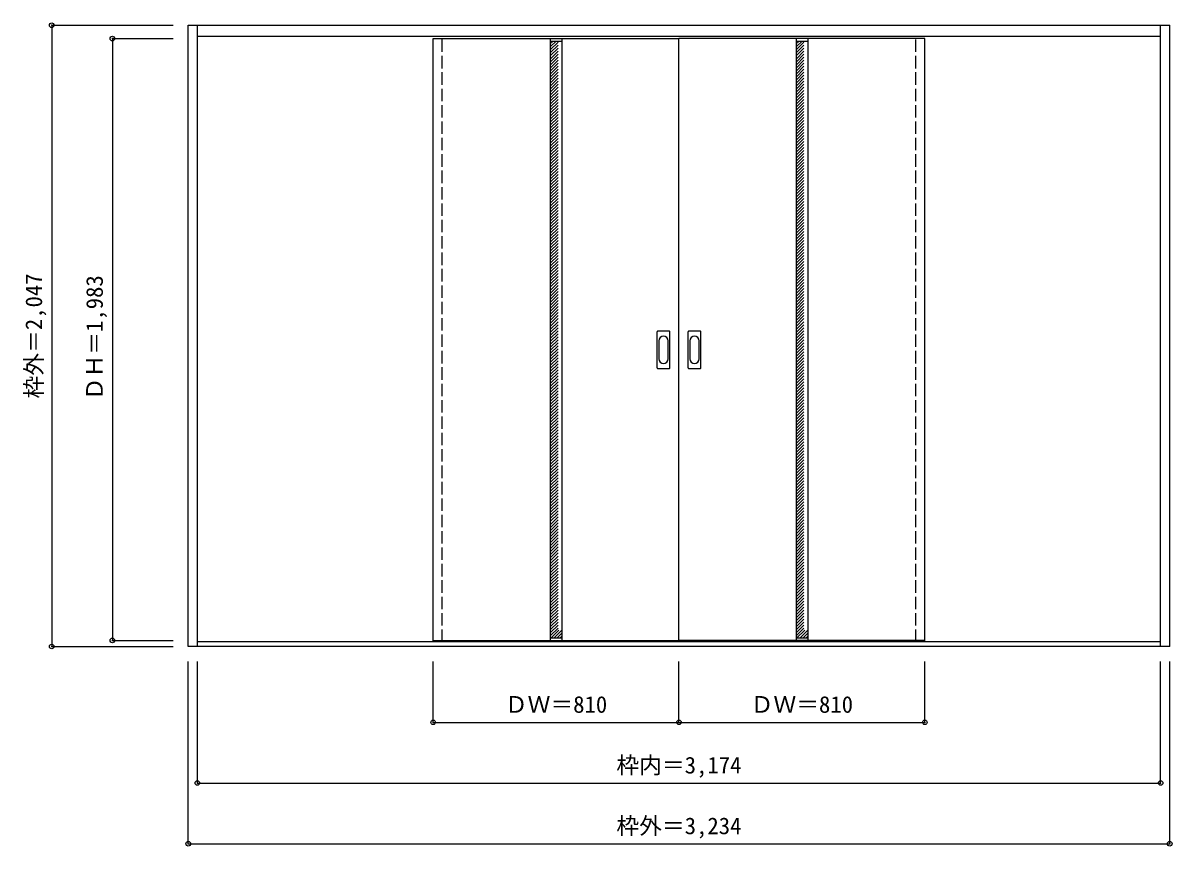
# Model space of a CAD drawing. Units: millimetres, scale not verified. Extents: x -2115 to 1671, y -1607 to 1105.
import ezdxf
from ezdxf.enums import TextEntityAlignment as Align

# ---------------------------------------------------------------- set-up
doc = ezdxf.new("R2010")
doc.units = ezdxf.units.MM
doc.header["$LTSCALE"] = 30
doc.header["$PDMODE"] = 32
doc.header["$PDSIZE"] = 15
doc.linetypes.add('DASHED1', pattern=[1.8, 1.2, -0.6])
doc.layers.add('0-0', color=4, linetype='DASHED1')
doc.layers.add('0-1_寸法', color=7, linetype='Continuous')
doc.styles.add('ＭＳ ゴシック', font='')
doc.styles.get('ＭＳ ゴシック').set_extended_font_data('MS Gothic')

msp = doc.modelspace()

# ---------------------------------------------------------------- linework, layer by layer
at = {"layer": '0-0', "color": 3, "linetype": 'Continuous'}
for p, q in [((-1570.02, 1097.18), (1663.98, 1097.18)), ((-1570.02, -949.82), (-1570.02, 1097.18)), ((-1540.02, -949.82), (-1540.02, 1097.18)), ((-1540.02, 1061.18), (1633.98, 1061.18)), ((1633.98, -949.82), (1633.98, 1097.18)), ((1663.98, -949.82), (1663.98, 1097.18)), ((-763.02, -929.82), (-763.02, 1053.18)), ((-763.02, 1053.18), (46.98, 1053.18)), ((-377.02, 1053.18), (-377.02, -929.82)), ((-339.02, 1053.18), (-339.02, -929.82)), ((46.98, -929.82), (46.98, 1053.18)), ((856.98, 1053.18), (46.98, 1053.18)), ((432.98, 1053.18), (432.98, -929.82)), ((470.98, 1053.18), (470.98, -929.82)), ((856.98, -929.82), (856.98, 1053.18)), ((-25.02, -31.82), (-25.02, 87.18)), ((15.48, 88.68), (-23.52, 88.68)), ((16.98, -31.82), (16.98, 87.18)), ((76.98, -31.82), (76.98, 87.18)), ((117.48, 88.68), (78.48, 88.68)), ((118.98, -31.82), (118.98, 87.18)), ((-23.52, -33.32), (15.48, -33.32)), ((78.48, -33.32), (117.48, -33.32)), ((1633.98, -934.82), (-1540.02, -934.82)), ((-763.02, -929.82), (46.98, -929.82)), ((856.98, -929.82), (46.98, -929.82)), ((1663.98, -949.82), (-1570.02, -949.82))]:
    msp.add_line(p, q, dxfattribs=at)
at = {"layer": '0-0'}
for p, q in [((-763.02, -934.82), (-763.02, 1061.18)), ((-733.02, -934.82), (-733.02, 1061.18)), ((826.98, -934.82), (826.98, 1061.18)), ((856.98, -934.82), (856.98, 1061.18)), ((-733.02, -929.82), (-733.02, 1053.18)), ((-377.02, 1035.48), (-367.32, 1045.18)), ((-377.02, 1015.68), (-347.52, 1045.18)), ((-377.02, 1025.58), (-357.42, 1045.18)), ((-377.02, 1005.78), (-339.02, 1043.78)), ((-377.02, 995.88), (-339.02, 1033.88)), ((-377.02, 985.98), (-339.02, 1023.98)), ((432.98, 1035.48), (442.68, 1045.18)), ((432.98, 1015.68), (462.48, 1045.18)), ((432.98, 1025.58), (452.58, 1045.18)), ((432.98, 1005.78), (470.98, 1043.78)), ((432.98, 995.88), (470.98, 1033.88)), ((432.98, 985.98), (470.98, 1023.98)), ((826.98, -929.82), (826.98, 1053.18)), ((-377.02, 976.08), (-339.02, 1014.08)), ((-377.02, 966.18), (-339.02, 1004.18)), ((-377.02, 956.28), (-339.02, 994.28)), ((432.98, 976.08), (470.98, 1014.08)), ((432.98, 966.18), (470.98, 1004.18)), ((432.98, 956.28), (470.98, 994.28)), ((-377.02, 946.38), (-339.02, 984.38)), ((-377.02, 936.48), (-339.02, 974.48)), ((-377.02, 926.58), (-339.02, 964.58)), ((-377.02, 916.68), (-339.02, 954.68)), ((432.98, 946.38), (470.98, 984.38)), ((432.98, 936.48), (470.98, 974.48)), ((432.98, 926.58), (470.98, 964.58)), ((432.98, 916.68), (470.98, 954.68)), ((-377.02, 906.78), (-339.02, 944.78)), ((-377.02, 896.88), (-339.02, 934.88)), ((-377.02, 886.98), (-339.02, 924.98)), ((-377.02, 877.08), (-339.02, 915.08)), ((432.98, 906.78), (470.98, 944.78)), ((432.98, 896.88), (470.98, 934.88)), ((432.98, 886.98), (470.98, 924.98)), ((432.98, 877.08), (470.98, 915.08)), ((-377.02, 867.18), (-339.02, 905.18)), ((-377.02, 857.28), (-339.02, 895.28)), ((-377.02, 847.39), (-339.02, 885.39)), ((-377.02, 837.49), (-339.02, 875.49)), ((432.98, 867.18), (470.98, 905.18)), ((432.98, 857.28), (470.98, 895.28)), ((432.98, 847.39), (470.98, 885.39)), ((432.98, 837.49), (470.98, 875.49)), ((-377.02, 827.59), (-339.02, 865.59)), ((-377.02, 817.69), (-339.02, 855.69)), ((-377.02, 807.79), (-339.02, 845.79)), ((-377.02, 797.89), (-339.02, 835.89)), ((432.98, 827.59), (470.98, 865.59)), ((432.98, 817.69), (470.98, 855.69)), ((432.98, 807.79), (470.98, 845.79)), ((432.98, 797.89), (470.98, 835.89)), ((-377.02, 787.99), (-339.02, 825.99)), ((-377.02, 778.09), (-339.02, 816.09)), ((-377.02, 768.19), (-339.02, 806.19)), ((-377.02, 758.29), (-339.02, 796.29)), ((432.98, 787.99), (470.98, 825.99)), ((432.98, 778.09), (470.98, 816.09)), ((432.98, 768.19), (470.98, 806.19)), ((432.98, 758.29), (470.98, 796.29)), ((-377.02, 748.39), (-339.02, 786.39)), ((-377.02, 738.49), (-339.02, 776.49)), ((-377.02, 728.59), (-339.02, 766.59)), ((432.98, 748.39), (470.98, 786.39)), ((432.98, 738.49), (470.98, 776.49)), ((432.98, 728.59), (470.98, 766.59)), ((-377.02, 718.69), (-339.02, 756.69)), ((-377.02, 708.79), (-339.02, 746.79)), ((-377.02, 698.89), (-339.02, 736.89)), ((-377.02, 688.99), (-339.02, 726.99)), ((432.98, 718.69), (470.98, 756.69)), ((432.98, 708.79), (470.98, 746.79)), ((432.98, 698.89), (470.98, 736.89)), ((432.98, 688.99), (470.98, 726.99)), ((-377.02, 679.09), (-339.02, 717.09)), ((-377.02, 669.19), (-339.02, 707.19)), ((-377.02, 659.29), (-339.02, 697.29)), ((-377.02, 649.4), (-339.02, 687.4)), ((432.98, 679.09), (470.98, 717.09)), ((432.98, 669.19), (470.98, 707.19)), ((432.98, 659.29), (470.98, 697.29)), ((432.98, 649.4), (470.98, 687.4)), ((-377.02, 639.5), (-339.02, 677.5)), ((-377.02, 629.6), (-339.02, 667.6)), ((-377.02, 619.7), (-339.02, 657.7)), ((-377.02, 609.8), (-339.02, 647.8)), ((432.98, 639.5), (470.98, 677.5)), ((432.98, 629.6), (470.98, 667.6)), ((432.98, 619.7), (470.98, 657.7)), ((432.98, 609.8), (470.98, 647.8)), ((-377.02, 599.9), (-339.02, 637.9)), ((-377.02, 590), (-339.02, 628)), ((-377.02, 580.1), (-339.02, 618.1)), ((-377.02, 570.2), (-339.02, 608.2)), ((432.98, 599.9), (470.98, 637.9)), ((432.98, 590), (470.98, 628)), ((432.98, 580.1), (470.98, 618.1)), ((432.98, 570.2), (470.98, 608.2)), ((-377.02, 560.3), (-339.02, 598.3)), ((-377.02, 550.4), (-339.02, 588.4)), ((-377.02, 540.5), (-339.02, 578.5)), ((-377.02, 530.6), (-339.02, 568.6)), ((432.98, 560.3), (470.98, 598.3)), ((432.98, 550.4), (470.98, 588.4)), ((432.98, 540.5), (470.98, 578.5)), ((432.98, 530.6), (470.98, 568.6)), ((-377.02, 520.7), (-339.02, 558.7)), ((-377.02, 510.8), (-339.02, 548.8)), ((-377.02, 500.9), (-339.02, 538.9)), ((432.98, 520.7), (470.98, 558.7)), ((432.98, 510.8), (470.98, 548.8)), ((432.98, 500.9), (470.98, 538.9)), ((-377.02, 491), (-339.02, 529)), ((-377.02, 481.1), (-339.02, 519.1)), ((-377.02, 471.2), (-339.02, 509.2)), ((-377.02, 461.31), (-339.02, 499.31)), ((432.98, 491), (470.98, 529)), ((432.98, 481.1), (470.98, 519.1)), ((432.98, 471.2), (470.98, 509.2)), ((432.98, 461.31), (470.98, 499.31)), ((-377.02, 451.41), (-339.02, 489.41)), ((-377.02, 441.51), (-339.02, 479.51)), ((-377.02, 431.61), (-339.02, 469.61)), ((-377.02, 421.71), (-339.02, 459.71)), ((432.98, 451.41), (470.98, 489.41)), ((432.98, 441.51), (470.98, 479.51)), ((432.98, 431.61), (470.98, 469.61)), ((432.98, 421.71), (470.98, 459.71)), ((-377.02, 411.81), (-339.02, 449.81)), ((-377.02, 401.91), (-339.02, 439.91)), ((-377.02, 392.01), (-339.02, 430.01)), ((-377.02, 382.11), (-339.02, 420.11)), ((432.98, 411.81), (470.98, 449.81)), ((432.98, 401.91), (470.98, 439.91)), ((432.98, 392.01), (470.98, 430.01)), ((432.98, 382.11), (470.98, 420.11)), ((-377.02, 372.21), (-339.02, 410.21)), ((-377.02, 362.31), (-339.02, 400.31)), ((-377.02, 352.41), (-339.02, 390.41)), ((-377.02, 342.51), (-339.02, 380.51)), ((432.98, 372.21), (470.98, 410.21)), ((432.98, 362.31), (470.98, 400.31)), ((432.98, 352.41), (470.98, 390.41)), ((432.98, 342.51), (470.98, 380.51)), ((-377.02, 332.61), (-339.02, 370.61)), ((-377.02, 322.71), (-339.02, 360.71)), ((-377.02, 312.81), (-339.02, 350.81)), ((-377.02, 302.91), (-339.02, 340.91)), ((432.98, 332.61), (470.98, 370.61)), ((432.98, 322.71), (470.98, 360.71)), ((432.98, 312.81), (470.98, 350.81)), ((432.98, 302.91), (470.98, 340.91)), ((-377.02, 293.01), (-339.02, 331.01)), ((-377.02, 283.11), (-339.02, 321.11)), ((-377.02, 273.21), (-339.02, 311.21)), ((432.98, 293.01), (470.98, 331.01)), ((432.98, 283.11), (470.98, 321.11)), ((432.98, 273.21), (470.98, 311.21)), ((-377.02, 263.32), (-339.02, 301.32)), ((-377.02, 253.42), (-339.02, 291.42)), ((-377.02, 243.52), (-339.02, 281.52)), ((-377.02, 233.62), (-339.02, 271.62)), ((432.98, 263.32), (470.98, 301.32)), ((432.98, 253.42), (470.98, 291.42)), ((432.98, 243.52), (470.98, 281.52)), ((432.98, 233.62), (470.98, 271.62)), ((-377.02, 223.72), (-339.02, 261.72)), ((-377.02, 213.82), (-339.02, 251.82)), ((-377.02, 203.92), (-339.02, 241.92)), ((-377.02, 194.02), (-339.02, 232.02)), ((432.98, 223.72), (470.98, 261.72)), ((432.98, 213.82), (470.98, 251.82)), ((432.98, 203.92), (470.98, 241.92)), ((432.98, 194.02), (470.98, 232.02)), ((-377.02, 184.12), (-339.02, 222.12)), ((-377.02, 174.22), (-339.02, 212.22)), ((-377.02, 164.32), (-339.02, 202.32)), ((-377.02, 154.42), (-339.02, 192.42)), ((432.98, 184.12), (470.98, 222.12)), ((432.98, 174.22), (470.98, 212.22)), ((432.98, 164.32), (470.98, 202.32)), ((432.98, 154.42), (470.98, 192.42)), ((-377.02, 144.52), (-339.02, 182.52)), ((-377.02, 134.62), (-339.02, 172.62)), ((-377.02, 124.72), (-339.02, 162.72)), ((-377.02, 114.82), (-339.02, 152.82)), ((432.98, 144.52), (470.98, 182.52)), ((432.98, 134.62), (470.98, 172.62)), ((432.98, 124.72), (470.98, 162.72)), ((432.98, 114.82), (470.98, 152.82)), ((-377.02, 104.92), (-339.02, 142.92)), ((-377.02, 95.02), (-339.02, 133.02)), ((-377.02, 85.12), (-339.02, 123.12)), ((432.98, 104.92), (470.98, 142.92)), ((432.98, 95.02), (470.98, 133.02)), ((432.98, 85.12), (470.98, 123.12)), ((-377.02, 75.22), (-339.02, 113.22)), ((-377.02, 65.33), (-339.02, 103.33)), ((-377.02, 55.43), (-339.02, 93.43)), ((-377.02, 45.53), (-339.02, 83.53)), ((432.98, 75.22), (470.98, 113.22)), ((432.98, 65.33), (470.98, 103.33)), ((432.98, 55.43), (470.98, 93.43)), ((432.98, 45.53), (470.98, 83.53)), ((-377.02, 35.63), (-339.02, 73.63)), ((-377.02, 25.73), (-339.02, 63.73)), ((-377.02, 15.83), (-339.02, 53.83)), ((-377.02, 5.93), (-339.02, 43.93)), ((432.98, 35.63), (470.98, 73.63)), ((432.98, 25.73), (470.98, 63.73)), ((432.98, 15.83), (470.98, 53.83)), ((432.98, 5.93), (470.98, 43.93)), ((-377.02, -3.97), (-339.02, 34.03)), ((-377.02, -13.87), (-339.02, 24.13)), ((-377.02, -23.77), (-339.02, 14.23)), ((-377.02, -33.67), (-339.02, 4.33)), ((432.98, -3.97), (470.98, 34.03)), ((432.98, -13.87), (470.98, 24.13)), ((432.98, -23.77), (470.98, 14.23)), ((432.98, -33.67), (470.98, 4.33)), ((-377.02, -43.57), (-339.02, -5.57)), ((-377.02, -53.47), (-339.02, -15.47)), ((-377.02, -63.37), (-339.02, -25.37)), ((-377.02, -73.27), (-339.02, -35.27)), ((432.98, -43.57), (470.98, -5.57)), ((432.98, -53.47), (470.98, -15.47)), ((432.98, -63.37), (470.98, -25.37)), ((432.98, -73.27), (470.98, -35.27)), ((-377.02, -83.17), (-339.02, -45.17)), ((-377.02, -93.07), (-339.02, -55.07)), ((-377.02, -102.97), (-339.02, -64.97)), ((-377.02, -112.87), (-339.02, -74.87)), ((432.98, -83.17), (470.98, -45.17)), ((432.98, -93.07), (470.98, -55.07)), ((432.98, -102.97), (470.98, -64.97)), ((432.98, -112.87), (470.98, -74.87)), ((-377.02, -122.77), (-339.02, -84.77)), ((-377.02, -132.66), (-339.02, -94.66)), ((-377.02, -142.56), (-339.02, -104.56)), ((432.98, -122.77), (470.98, -84.77)), ((432.98, -132.66), (470.98, -94.66)), ((432.98, -142.56), (470.98, -104.56)), ((-377.02, -152.46), (-339.02, -114.46)), ((-377.02, -162.36), (-339.02, -124.36)), ((-377.02, -172.26), (-339.02, -134.26)), ((-377.02, -182.16), (-339.02, -144.16)), ((432.98, -152.46), (470.98, -114.46)), ((432.98, -162.36), (470.98, -124.36)), ((432.98, -172.26), (470.98, -134.26)), ((432.98, -182.16), (470.98, -144.16)), ((-377.02, -192.06), (-339.02, -154.06)), ((-377.02, -201.96), (-339.02, -163.96)), ((-377.02, -211.86), (-339.02, -173.86)), ((-377.02, -221.76), (-339.02, -183.76)), ((432.98, -192.06), (470.98, -154.06)), ((432.98, -201.96), (470.98, -163.96)), ((432.98, -211.86), (470.98, -173.86)), ((432.98, -221.76), (470.98, -183.76)), ((-377.02, -231.66), (-339.02, -193.66)), ((-377.02, -241.56), (-339.02, -203.56)), ((-377.02, -251.46), (-339.02, -213.46)), ((-377.02, -261.36), (-339.02, -223.36)), ((432.98, -231.66), (470.98, -193.66)), ((432.98, -241.56), (470.98, -203.56)), ((432.98, -251.46), (470.98, -213.46)), ((432.98, -261.36), (470.98, -223.36)), ((-377.02, -271.26), (-339.02, -233.26)), ((-377.02, -281.16), (-339.02, -243.16)), ((-377.02, -291.06), (-339.02, -253.06)), ((-377.02, -300.96), (-339.02, -262.96)), ((432.98, -271.26), (470.98, -233.26)), ((432.98, -281.16), (470.98, -243.16)), ((432.98, -291.06), (470.98, -253.06)), ((432.98, -300.96), (470.98, -262.96)), ((-377.02, -310.86), (-339.02, -272.86)), ((-377.02, -320.76), (-339.02, -282.76)), ((-377.02, -330.65), (-339.02, -292.65)), ((-377.02, -340.55), (-339.02, -302.55)), ((432.98, -310.86), (470.98, -272.86)), ((432.98, -320.76), (470.98, -282.76)), ((432.98, -330.65), (470.98, -292.65)), ((432.98, -340.55), (470.98, -302.55)), ((-377.02, -350.45), (-339.02, -312.45)), ((-377.02, -360.35), (-339.02, -322.35)), ((-377.02, -370.25), (-339.02, -332.25)), ((432.98, -350.45), (470.98, -312.45)), ((432.98, -360.35), (470.98, -322.35)), ((432.98, -370.25), (470.98, -332.25)), ((-377.02, -380.15), (-339.02, -342.15)), ((-377.02, -390.05), (-339.02, -352.05)), ((-377.02, -399.95), (-339.02, -361.95)), ((-377.02, -409.85), (-339.02, -371.85)), ((432.98, -380.15), (470.98, -342.15)), ((432.98, -390.05), (470.98, -352.05)), ((432.98, -399.95), (470.98, -361.95)), ((432.98, -409.85), (470.98, -371.85)), ((-377.02, -419.75), (-339.02, -381.75)), ((-377.02, -429.65), (-339.02, -391.65)), ((-377.02, -439.55), (-339.02, -401.55)), ((-377.02, -449.45), (-339.02, -411.45)), ((432.98, -419.75), (470.98, -381.75)), ((432.98, -429.65), (470.98, -391.65)), ((432.98, -439.55), (470.98, -401.55)), ((432.98, -449.45), (470.98, -411.45)), ((-377.02, -459.35), (-339.02, -421.35)), ((-377.02, -469.25), (-339.02, -431.25)), ((-377.02, -479.15), (-339.02, -441.15)), ((-377.02, -489.05), (-339.02, -451.05)), ((432.98, -459.35), (470.98, -421.35)), ((432.98, -469.25), (470.98, -431.25)), ((432.98, -479.15), (470.98, -441.15)), ((432.98, -489.05), (470.98, -451.05)), ((-377.02, -498.95), (-339.02, -460.95)), ((-377.02, -508.85), (-339.02, -470.85)), ((-377.02, -518.74), (-339.02, -480.74)), ((-377.02, -528.64), (-339.02, -490.64)), ((432.98, -498.95), (470.98, -460.95)), ((432.98, -508.85), (470.98, -470.85)), ((432.98, -518.74), (470.98, -480.74)), ((432.98, -528.64), (470.98, -490.64)), ((-377.02, -538.54), (-339.02, -500.54)), ((-377.02, -548.44), (-339.02, -510.44)), ((-377.02, -558.34), (-339.02, -520.34)), ((432.98, -538.54), (470.98, -500.54)), ((432.98, -548.44), (470.98, -510.44)), ((432.98, -558.34), (470.98, -520.34)), ((-377.02, -568.24), (-339.02, -530.24)), ((-377.02, -578.14), (-339.02, -540.14)), ((-377.02, -588.04), (-339.02, -550.04)), ((-377.02, -597.94), (-339.02, -559.94)), ((432.98, -568.24), (470.98, -530.24)), ((432.98, -578.14), (470.98, -540.14)), ((432.98, -588.04), (470.98, -550.04)), ((432.98, -597.94), (470.98, -559.94)), ((-377.02, -607.84), (-339.02, -569.84)), ((-377.02, -617.74), (-339.02, -579.74)), ((-377.02, -627.64), (-339.02, -589.64)), ((-377.02, -637.54), (-339.02, -599.54)), ((432.98, -607.84), (470.98, -569.84)), ((432.98, -617.74), (470.98, -579.74)), ((432.98, -627.64), (470.98, -589.64)), ((432.98, -637.54), (470.98, -599.54)), ((-377.02, -647.44), (-339.02, -609.44)), ((-377.02, -657.34), (-339.02, -619.34)), ((-377.02, -667.24), (-339.02, -629.24)), ((-377.02, -677.14), (-339.02, -639.14)), ((432.98, -647.44), (470.98, -609.44)), ((432.98, -657.34), (470.98, -619.34)), ((432.98, -667.24), (470.98, -629.24)), ((432.98, -677.14), (470.98, -639.14)), ((-377.02, -687.04), (-339.02, -649.04)), ((-377.02, -696.94), (-339.02, -658.94)), ((-377.02, -706.84), (-339.02, -668.84)), ((-377.02, -716.73), (-339.02, -678.73)), ((432.98, -687.04), (470.98, -649.04)), ((432.98, -696.94), (470.98, -658.94)), ((432.98, -706.84), (470.98, -668.84)), ((432.98, -716.73), (470.98, -678.73)), ((-377.02, -726.63), (-339.02, -688.63)), ((-377.02, -736.53), (-339.02, -698.53)), ((-377.02, -746.43), (-339.02, -708.43)), ((-377.02, -756.33), (-339.02, -718.33)), ((432.98, -726.63), (470.98, -688.63)), ((432.98, -736.53), (470.98, -698.53)), ((432.98, -746.43), (470.98, -708.43)), ((432.98, -756.33), (470.98, -718.33)), ((-377.02, -766.23), (-339.02, -728.23)), ((-377.02, -776.13), (-339.02, -738.13)), ((-377.02, -786.03), (-339.02, -748.03)), ((432.98, -766.23), (470.98, -728.23)), ((432.98, -776.13), (470.98, -738.13)), ((432.98, -786.03), (470.98, -748.03)), ((-377.02, -795.93), (-339.02, -757.93)), ((-377.02, -805.83), (-339.02, -767.83)), ((-377.02, -815.73), (-339.02, -777.73)), ((-377.02, -825.63), (-339.02, -787.63)), ((432.98, -795.93), (470.98, -757.93)), ((432.98, -805.83), (470.98, -767.83)), ((432.98, -815.73), (470.98, -777.73)), ((432.98, -825.63), (470.98, -787.63)), ((-377.02, -835.53), (-339.02, -797.53)), ((-377.02, -845.43), (-339.02, -807.43)), ((-377.02, -855.33), (-339.02, -817.33)), ((-377.02, -865.23), (-339.02, -827.23)), ((432.98, -835.53), (470.98, -797.53)), ((432.98, -845.43), (470.98, -807.43)), ((432.98, -855.33), (470.98, -817.33)), ((432.98, -865.23), (470.98, -827.23)), ((-377.02, -875.13), (-339.02, -837.13)), ((-377.02, -885.03), (-339.02, -847.03)), ((-377.02, -894.93), (-339.02, -856.93)), ((-377.02, -904.83), (-339.02, -866.83)), ((432.98, -875.13), (470.98, -837.13)), ((432.98, -885.03), (470.98, -847.03)), ((432.98, -894.93), (470.98, -856.93)), ((432.98, -904.83), (470.98, -866.83)), ((-377.02, -914.72), (-339.02, -876.72)), ((-374.22, -921.82), (-339.02, -886.62)), ((-364.32, -921.82), (-339.02, -896.52)), ((-354.42, -921.82), (-339.02, -906.42)), ((432.98, -914.72), (470.98, -876.72)), ((435.78, -921.82), (470.98, -886.62)), ((445.68, -921.82), (470.98, -896.52)), ((455.58, -921.82), (470.98, -906.42)), ((-344.52, -921.82), (-339.02, -916.32)), ((465.48, -921.82), (470.98, -916.32))]:
    msp.add_line(p, q, dxfattribs=at)
at = {"layer": '0-0', "color": 7, "linetype": 'Continuous'}
for p, q in [((-377.02, 1045.18), (-339.02, 1045.18)), ((432.98, 1045.18), (470.98, 1045.18)), ((-19.02, 57.28), (-19.02, -1.92)), ((10.98, -1.92), (10.98, 57.28)), ((82.98, 57.28), (82.98, -1.92)), ((112.98, -1.92), (112.98, 57.28)), ((-377.02, -921.82), (-339.02, -921.82)), ((432.98, -921.82), (470.98, -921.82))]:
    msp.add_line(p, q, dxfattribs=at)
at = {"layer": '0-0', "color": 3, "linetype": 'Continuous'}
for centre, start, end in [((-23.52, 87.18), 90, 180), ((15.48, 87.18), 0, 90), ((78.48, 87.18), 90, 180), ((117.48, 87.18), 0, 90), ((-23.52, -31.82), 180, 270), ((15.48, -31.82), 270, 0), ((78.48, -31.82), 180, 270), ((117.48, -31.82), 270, 0)]:
    msp.add_arc(centre, 1.5, start, end, dxfattribs=at)
at = {"layer": '0-0', "color": 7, "linetype": 'Continuous'}
for centre, start, end in [((-4.02, 57.28), 0, 180), ((97.98, 57.28), 0, 180), ((-4.02, -1.92), 180, 0), ((97.98, -1.92), 180, 0)]:
    msp.add_arc(centre, 15, start, end, dxfattribs=at)
at = {"layer": '0-1_寸法', "color": 4}
for p, q in [((-2020.02, 1097.18), (-1620.02, 1097.18)), ((-1820.02, 1053.18), (-1820.02, -929.82)), ((-1820.02, 1053.18), (-1620.02, 1053.18)), ((-1820.02, -929.82), (-1620.02, -929.82)), ((-1570.02, -1599.82), (-1570.02, -999.82)), ((-1540.02, -1399.82), (-1540.02, -999.82)), ((-763.02, -1199.82), (-763.02, -999.82)), ((46.98, -1199.82), (46.98, -999.82)), ((856.98, -1199.82), (856.98, -999.82)), ((-763.02, -1199.82), (856.98, -1199.82))]:
    msp.add_line(p, q, dxfattribs=at)
for points in [[(-2020.02, 1097.18), (-2020.02, -949.82), (-1620.02, -949.82)], [(-1570.02, -1599.82), (1663.98, -1599.82), (1663.98, -999.82)], [(-1540.02, -1399.82), (1633.98, -1399.82), (1633.98, -999.82)]]:
    msp.add_lwpolyline(points, dxfattribs=at)
at = {"layer": '0-1_寸法'}
for p in [(-2020.02, 1097.18), (-1820.02, 1053.18), (-2020.02, -949.82), (-1820.02, -929.82), (-763.02, -1199.82), (46.98, -1199.82), (856.98, -1199.82), (-1540.02, -1399.82), (1633.98, -1399.82), (-1570.02, -1599.82), (1663.98, -1599.82)]:
    msp.add_point(p, dxfattribs=at)

# ---------------------------------------------------------------- texts
at = {"layer": '0-1_寸法', "style": 'ＭＳ ゴシック'}
for s, p in [('枠外＝2,047', (-2035.02, -132.57)), ('ＤＨ＝1,983', (-1835.02, -138.57))]:
    msp.add_text(s, height=54.99, rotation=90, dxfattribs=at).set_placement(p, align=Align.BOTTOM_LEFT)
for s, p in [('ＤＷ＝810', (-526.77, -1184.82)), ('ＤＷ＝810', (283.23, -1184.82)), ('枠内＝3,174', (-159.27, -1384.82)), ('枠外＝3,234', (-159.27, -1584.82))]:
    msp.add_text(s, height=54.99, dxfattribs=at).set_placement(p, align=Align.BOTTOM_LEFT)

doc.saveas('drawing.dxf')
